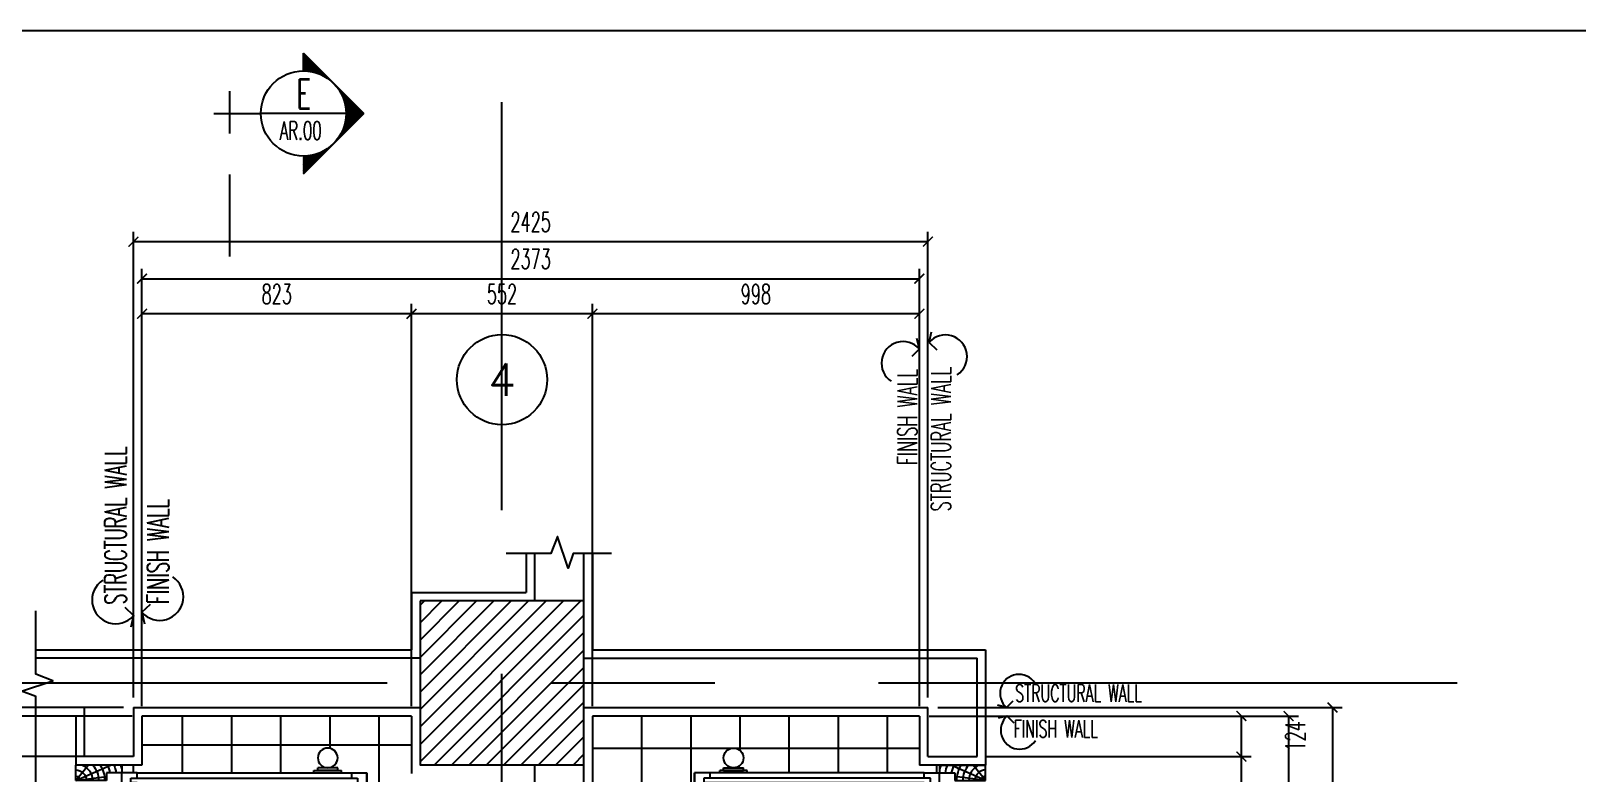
# Model space of a CAD drawing. Extents: x 417646.6 to 417675.4, y 43413.5 to 43433.4.
# Drawn here: x 417665.004 to 417669.724, y 43431.155 to 43433.42 of the extents above; entities that cross this region are included whole.
import ezdxf
from ezdxf.enums import TextEntityAlignment as Align

# ---------------------------------------------------------------- set-up
doc = ezdxf.new("R2010")
doc.units = 0
doc.header["$MEASUREMENT"] = 0
doc.header["$PDMODE"] = 3
doc.header["$PDSIZE"] = 0.1
doc.linetypes.add('CENTERX2', pattern=[4, 2.5, -0.5, 0.5, -0.5])
doc.linetypes.add('HIDDEN', pattern=[0.375, 0.25, -0.125])
doc.layers.get('0').update_dxf_attribs({"linetype": 'CONTINUOUS'})
doc.layers.get('DEFPOINTS').update_dxf_attribs({"linetype": 'CONTINUOUS'})
for name, color, linetype in [('2', 2, 'CONTINUOUS'), ('AX', 6, 'CONTINUOUS'), ('AX-CR', 2, 'CONTINUOUS'), ('AX-TXT', 4, 'CONTINUOUS'), ('AXES', 11, 'CENTERX2'), ('COL', 2, 'CONTINUOUS'), ('DIM', 4, 'CONTINUOUS'), ('DOOR', 4, 'CONTINUOUS'), ('ELEV-MARK', 6, 'CONTINUOUS'), ('HAT', 8, 'CONTINUOUS'), ('Plaster', 7, 'CONTINUOUS'), ('Tile', 5, 'CONTINUOUS'), ('TITLE', 6, 'CONTINUOUS'), ('TXT', 2, 'CONTINUOUS'), ('WALL', 6, 'CONTINUOUS')]:
    doc.layers.add(name, color=color, linetype=linetype)
doc.styles.add('ROMANS', font='ROMANS.shx', dxfattribs={"width": 0.6})
doc.dimstyles.new('R50', dxfattribs={"dimscale": 0, "dimtxt": 0.06, "dimasz": 0.03, "dimexe": 0.03, "dimexo": 0.03, "dimgap": 0.03, "dimtad": 1, "dimdec": 0, "dimlfac": 1000, "dimzin": 13, "dimdsep": 46, "dimtxsty": 'ROMANS', "dimblk": 'ARCHTICK', "dimcen": 0.09, "dimclrd": 4, "dimclre": 4, "dimclrt": 2, "dimadec": 0, "dimazin": 0, "dimtfac": 1, "dimtdec": 0, "dimtofl": 0, "dimtmove": 2, "dimatfit": 3, "dimldrblk": 'CLOSEDBLANK', "dimfxl": 0, "dimtolj": 1, "dimtzin": 0, "dimarcsym": 0})

# ---------------------------------------------------------------- blocks, each defined once
blk = doc.blocks.new('*X13')
at = {"color": 0}
for p, q in [((31339.2, 62310.5), (31829.7, 62801)), ((31339.2, 62363.5), (31776.7, 62801)), ((31339.2, 62416.6), (31723.7, 62801)), ((31339.2, 62469.6), (31670.6, 62801)), ((31339.2, 62522.6), (31617.6, 62801)), ((31339.2, 62575.7), (31564.6, 62801)), ((31339.2, 62628.7), (31511.5, 62801)), ((31339.2, 62681.7), (31458.5, 62801)), ((31339.2, 62734.8), (31405.5, 62801)), ((31339.2, 62787.8), (31352.4, 62801)), ((31382.8, 62301), (31839.2, 62757.5)), ((31435.8, 62301), (31839.2, 62704.4)), ((31488.8, 62301), (31839.2, 62651.4)), ((31541.9, 62301), (31839.2, 62598.4)), ((31594.9, 62301), (31839.2, 62545.3)), ((31647.9, 62301), (31839.2, 62492.3)), ((31701, 62301), (31839.2, 62439.3)), ((31754, 62301), (31839.2, 62386.2)), ((31807, 62301), (31839.2, 62333.2))]:
    blk.add_line(p, q, dxfattribs=at)
blk = doc.blocks.new('COL50')
at = {"layer": 'COL'}
blk.add_lwpolyline([(-250, 250), (-250, -250), (250, -250), (250, 250)], close=True, dxfattribs=at)
blk = doc.blocks.new('AXU')
at = {"layer": 'AX-CR'}
blk.add_circle((0, 350), 350, dxfattribs=at)
at = {"layer": 'AX-TXT', "style": 'ROMANS'}
blk.add_attdef('AX', text='', height=250, dxfattribs=at).set_placement((0, 350), align=Align.MIDDLE)
blk = doc.blocks.new('A$C3CD36B94')
at = {"layer": 'DOOR', "color": 0, "linetype": 'ByBlock'}
for p, q in [((105.9, 950.4), (55.9, 950.4)), ((55.9, 800.4), (55.9, 950.4)), ((105.9, 850.4), (105.9, 950.4)), ((805.9, 950.4), (855.9, 950.4)), ((805.9, 850.4), (805.9, 950.4)), ((855.9, 800.4), (855.9, 950.4)), ((855.9, 950.4), (855.9, 800.4)), ((80.9, 850.4), (105.9, 850.4)), ((80.9, 800.4), (80.9, 850.4)), ((830.9, 850.4), (805.9, 850.4)), ((830.9, 800.4), (830.9, 850.4)), ((55.9, 800.4), (80.9, 800.4)), ((130.9, 800.4), (80.9, 800.4)), ((80.9, 750.4), (80.9, 800.4)), ((113.9, 770.4), (97.9, 770.4)), ((97.9, 770.4), (97.9, 750.4)), ((113.9, 750.4), (113.9, 770.4)), ((130.9, 800.4), (130.9, 750.4)), ((855.9, 800.4), (830.9, 800.4)), ((97.9, 750.4), (80.9, 750.4)), ((130.9, 750.4), (113.9, 750.4)), ((64.7, 95.4), (64.7, 160.2)), ((73.7, 160.2), (64.7, 160.2)), ((73.7, 172.8), (73.7, 82.8)), ((80.9, 172.8), (73.7, 172.8)), ((73.7, 95.4), (73.7, 160.2)), ((130.9, 172.8), (138.1, 172.8)), ((138.1, 172.8), (138.1, 82.8)), ((138.1, 95.4), (138.1, 160.2)), ((138.1, 160.2), (147.1, 160.2)), ((147.1, 95.4), (147.1, 160.2)), ((73.7, 95.4), (64.7, 95.4)), ((80.9, 82.8), (73.7, 82.8)), ((130.9, 82.8), (138.1, 82.8)), ((138.1, 95.4), (147.1, 95.4)), ((80.9, 50.4), (80.9, 0.4)), ((80.9, 50.4), (97.9, 50.4)), ((130.9, 0.4), (80.9, 0.4)), ((80.9, 0.4), (130.9, 0.4)), ((97.9, 50.4), (97.9, 30.4)), ((97.9, 30.4), (113.9, 30.4)), ((113.9, 50.4), (113.9, 30.4)), ((113.9, 50.4), (130.9, 50.4)), ((130.9, 50.4), (130.9, 0.4))]:
    blk.add_line(p, q, dxfattribs=at)
at = {"layer": 'DOOR', "color": 9, "linetype": 'ByBlock'}
for p, q in [((105.9, 950.4), (55.9, 910.3)), ((105.9, 950.4), (55.9, 836.7)), ((105.9, 950.4), (92.6, 850.4)), ((805.9, 950.4), (819.3, 850.4)), ((805.9, 950.4), (855.9, 836.7)), ((805.9, 950.4), (855.9, 910.3))]:
    blk.add_line(p, q, dxfattribs=at)
at = {"layer": 'DOOR', "linetype": 'ByBlock'}
for p, q in [((80.9, 750.4), (80.9, 50.4)), ((97.9, 750.4), (97.9, 50.4)), ((113.9, 750.4), (113.9, 50.4)), ((130.9, 50.4), (130.9, 750.4))]:
    blk.add_line(p, q, dxfattribs=at)
at = {"layer": 'DOOR', "color": 0, "linetype": 'ByBlock'}
for centre in [(32.4, 127.8), (179.5, 127.8)]:
    blk.add_circle(centre, 32.4, dxfattribs=at)
at = {"layer": 'DOOR', "color": 9, "linetype": 'ByBlock'}
for centre, radius, start, end in [((105.9, 950.4), 54.4, 203.2074, 270), ((105.9, 950.4), 34.4, 180, 270), ((105.9, 950.4), 14.4, 180, 270), ((805.9, 950.4), 34.4, 270, 0), ((805.9, 950.4), 14.4, 270, 0), ((805.9, 950.4), 54.4, 270, 336.7926), ((105.9, 950.4), 74.4, 227.7764, 270), ((105.9, 950.4), 94.4, 238.0182, 270), ((805.9, 950.4), 74.4, 270, 312.2236), ((805.9, 950.4), 94.4, 270, 301.9818), ((105.9, 950.4), 114.4, 244.0838, 257.3774), ((105.9, 950.4), 134.4, 248.1598, 259.28), ((805.9, 950.4), 134.4, 280.72, 291.8402), ((105.9, 950.4), 154.4, 251.1053, 256.2858), ((805.9, 950.4), 154.4, 283.7142, 288.8947)]:
    blk.add_arc(centre, radius, start, end, dxfattribs=at)
at = {"layer": 'DOOR', "linetype": 'HIDDEN', "ltscale": 0.5}
blk.add_arc((105.9, 728.6), 728.6, 268.0335, 5.6617, dxfattribs=at)
blk = doc.blocks.new('_ARCHTICK')
at = {"color": 0, "linetype": 'ByBlock', "const_width": 0.15}
blk.add_lwpolyline([(-0.5, -0.5), (0.5, 0.5)], dxfattribs=at)
blk = doc.blocks.new('*D126')
at = {"layer": '2', "color": 4, "lineweight": -2}
for p, q in [((417667.9221, 43431.2052), (417668.7291, 43431.2052)), ((417668.6991, 43430.4052), (417668.6991, 43431.2052)), ((417667.9481, 43430.4052), (417668.7291, 43430.4052))]:
    blk.add_line(p, q, dxfattribs=at)
at = {"layer": 'DEFPOINTS', "color": 0}
for p in [(417667.8921, 43431.2052), (417668.6991, 43431.2052), (417667.9181, 43430.4052)]:
    blk.add_point(p, dxfattribs=at)
at = {"layer": '2', "color": 4, "lineweight": -2, "xscale": 0.03, "yscale": 0.03, "zscale": 0.03}
for p, rotation in [((417668.6991, 43431.2052), 90), ((417668.6991, 43430.4052), 270)]:
    blk.add_blockref('_ARCHTICK', p, dxfattribs=dict(at, rotation=rotation))
at = {"layer": '2', "color": 2, "insert": (417668.6391, 43430.8052), "char_height": 0.06, "attachment_point": 5, "rotation": 90, "style": 'ROMANS'}
blk.add_mtext('\\A1;800', dxfattribs=at)
blk = doc.blocks.new('_ClosedBlank')
at = {"color": 0, "linetype": 'ByBlock', "lineweight": -2}
for p, q in [((-1, 0.17), (0, 0)), ((-1, 0.17), (-1, -0.17)), ((0, 0), (-1, -0.17))]:
    blk.add_line(p, q, dxfattribs=at)
blk = doc.blocks.new('*D127')
at = {"layer": '2', "color": 4, "lineweight": -2}
for p, q in [((417667.7461, 43431.3292), (417668.7291, 43431.3292)), ((417668.6991, 43431.2052), (417668.6991, 43431.3292)), ((417667.9221, 43431.2052), (417668.7291, 43431.2052))]:
    blk.add_line(p, q, dxfattribs=at)
at = {"layer": 'DEFPOINTS', "color": 0}
for p in [(417667.7161, 43431.3292), (417668.6991, 43431.3292), (417667.8921, 43431.2052)]:
    blk.add_point(p, dxfattribs=at)
at = {"layer": '2', "color": 4, "lineweight": -2, "xscale": 0.03, "yscale": 0.03, "zscale": 0.03}
for p, rotation in [((417668.6991, 43431.3292), 90), ((417668.6991, 43431.2052), 270)]:
    blk.add_blockref('_ARCHTICK', p, dxfattribs=dict(at, rotation=rotation))
at = {"layer": '2', "color": 2, "insert": (417668.8641, 43431.2672), "char_height": 0.06, "attachment_point": 5, "rotation": 90, "style": 'ROMANS'}
blk.add_mtext('\\A1;124', dxfattribs=at)
blk = doc.blocks.new('*D128')
at = {"layer": '2', "color": 4, "lineweight": -2}
for p, q in [((417667.7461, 43431.3292), (417668.8733, 43431.3292)), ((417668.8433, 43431.3292), (417668.8433, 43429.1312)), ((417667.7461, 43429.1312), (417668.8733, 43429.1312))]:
    blk.add_line(p, q, dxfattribs=at)
at = {"layer": 'DEFPOINTS', "color": 0}
for p in [(417667.7161, 43431.3292), (417667.7161, 43429.1312), (417668.8433, 43429.1312)]:
    blk.add_point(p, dxfattribs=at)
at = {"layer": '2', "color": 4, "lineweight": -2, "xscale": 0.03, "yscale": 0.03, "zscale": 0.03}
for p, rotation in [((417668.8433, 43431.3292), 90), ((417668.8433, 43429.1312), 270)]:
    blk.add_blockref('_ARCHTICK', p, dxfattribs=dict(at, rotation=rotation))
at = {"layer": '2', "color": 2, "insert": (417668.7833, 43430.2302), "char_height": 0.06, "attachment_point": 5, "rotation": 90, "style": 'ROMANS'}
blk.add_mtext('\\A1;2198', dxfattribs=at)
blk = doc.blocks.new('*D129')
at = {"layer": '2', "color": 4, "lineweight": -2}
for p, q in [((417667.7721, 43431.3552), (417669.0072, 43431.3552)), ((417668.9772, 43431.3552), (417668.9772, 43429.1052)), ((417667.7721, 43429.1052), (417669.0072, 43429.1052))]:
    blk.add_line(p, q, dxfattribs=at)
at = {"layer": 'DEFPOINTS', "color": 0}
for p in [(417667.7421, 43431.3552), (417667.7421, 43429.1052), (417668.9772, 43429.1052)]:
    blk.add_point(p, dxfattribs=at)
at = {"layer": '2', "color": 4, "lineweight": -2, "xscale": 0.03, "yscale": 0.03, "zscale": 0.03}
for p, rotation in [((417668.9772, 43431.3552), 90), ((417668.9772, 43429.1052), 270)]:
    blk.add_blockref('_ARCHTICK', p, dxfattribs=dict(at, rotation=rotation))
at = {"layer": '2', "color": 2, "insert": (417668.9172, 43430.2302), "char_height": 0.06, "attachment_point": 5, "rotation": 90, "style": 'ROMANS'}
blk.add_mtext('\\A1;2250', dxfattribs=at)
blk = doc.blocks.new('*D130')
at = {"layer": '2', "color": 4, "lineweight": -2}
for p, q in [((417666.7181, 43431.3592), (417666.7181, 43432.5868)), ((417667.7161, 43431.3592), (417667.7161, 43432.5868)), ((417667.7161, 43432.5568), (417666.7181, 43432.5568))]:
    blk.add_line(p, q, dxfattribs=at)
at = {"layer": 'DEFPOINTS', "color": 0}
for p in [(417666.7181, 43432.5568), (417666.7181, 43431.3292), (417667.7161, 43431.3292)]:
    blk.add_point(p, dxfattribs=at)
at = {"layer": '2', "color": 4, "lineweight": -2, "xscale": 0.03, "yscale": 0.03, "zscale": 0.03, "rotation": 180}
blk.add_blockref('_ARCHTICK', (417666.7181, 43432.5568), dxfattribs=at)
at = {"layer": '2', "color": 4, "lineweight": -2, "xscale": 0.03, "yscale": 0.03, "zscale": 0.03}
blk.add_blockref('_ARCHTICK', (417667.7161, 43432.5568), dxfattribs=at)
at = {"layer": '2', "color": 2, "insert": (417667.2171, 43432.6168), "char_height": 0.06, "attachment_point": 5, "style": 'ROMANS'}
blk.add_mtext('\\A1;998', dxfattribs=at)
blk = doc.blocks.new('*D131')
at = {"layer": '2', "color": 4, "lineweight": -2}
for p, q in [((417666.1661, 43431.3592), (417666.1661, 43432.5868)), ((417666.7181, 43431.3592), (417666.7181, 43432.5868)), ((417666.7181, 43432.5568), (417666.1661, 43432.5568))]:
    blk.add_line(p, q, dxfattribs=at)
at = {"layer": 'DEFPOINTS', "color": 0}
for p in [(417666.1661, 43432.5568), (417666.1661, 43431.3292), (417666.7181, 43431.3292)]:
    blk.add_point(p, dxfattribs=at)
at = {"layer": '2', "color": 4, "lineweight": -2, "xscale": 0.03, "yscale": 0.03, "zscale": 0.03, "rotation": 180}
blk.add_blockref('_ARCHTICK', (417666.1661, 43432.5568), dxfattribs=at)
at = {"layer": '2', "color": 4, "lineweight": -2, "xscale": 0.03, "yscale": 0.03, "zscale": 0.03}
blk.add_blockref('_ARCHTICK', (417666.7181, 43432.5568), dxfattribs=at)
at = {"layer": '2', "color": 2, "insert": (417666.4421, 43432.6168), "char_height": 0.06, "attachment_point": 5, "style": 'ROMANS'}
blk.add_mtext('\\A1;552', dxfattribs=at)
blk = doc.blocks.new('*D132')
at = {"layer": '2', "color": 4, "lineweight": -2}
for p, q in [((417665.3431, 43431.3592), (417665.3431, 43432.5868)), ((417666.1661, 43431.3592), (417666.1661, 43432.5868)), ((417666.1661, 43432.5568), (417665.3431, 43432.5568))]:
    blk.add_line(p, q, dxfattribs=at)
at = {"layer": 'DEFPOINTS', "color": 0}
for p in [(417665.3431, 43432.5568), (417665.3431, 43431.3292), (417666.1661, 43431.3292)]:
    blk.add_point(p, dxfattribs=at)
at = {"layer": '2', "color": 4, "lineweight": -2, "xscale": 0.03, "yscale": 0.03, "zscale": 0.03, "rotation": 180}
blk.add_blockref('_ARCHTICK', (417665.3431, 43432.5568), dxfattribs=at)
at = {"layer": '2', "color": 4, "lineweight": -2, "xscale": 0.03, "yscale": 0.03, "zscale": 0.03}
blk.add_blockref('_ARCHTICK', (417666.1661, 43432.5568), dxfattribs=at)
at = {"layer": '2', "color": 2, "insert": (417665.7546, 43432.6168), "char_height": 0.06, "attachment_point": 5, "style": 'ROMANS'}
blk.add_mtext('\\A1;823', dxfattribs=at)
blk = doc.blocks.new('*D133')
at = {"layer": '2', "color": 4, "lineweight": -2}
for p, q in [((417665.3431, 43431.3592), (417665.3431, 43432.6939)), ((417667.7161, 43431.3592), (417667.7161, 43432.6939)), ((417665.3431, 43432.6639), (417667.7161, 43432.6639))]:
    blk.add_line(p, q, dxfattribs=at)
at = {"layer": 'DEFPOINTS', "color": 0}
for p in [(417667.7161, 43432.6639), (417665.3431, 43431.3292), (417667.7161, 43431.3292)]:
    blk.add_point(p, dxfattribs=at)
at = {"layer": '2', "color": 4, "lineweight": -2, "xscale": 0.03, "yscale": 0.03, "zscale": 0.03, "rotation": 180}
blk.add_blockref('_ARCHTICK', (417665.3431, 43432.6639), dxfattribs=at)
at = {"layer": '2', "color": 4, "lineweight": -2, "xscale": 0.03, "yscale": 0.03, "zscale": 0.03}
blk.add_blockref('_ARCHTICK', (417667.7161, 43432.6639), dxfattribs=at)
at = {"layer": '2', "color": 2, "insert": (417666.5296, 43432.7239), "char_height": 0.06, "attachment_point": 5, "style": 'ROMANS'}
blk.add_mtext('\\A1;2373', dxfattribs=at)
blk = doc.blocks.new('*D134')
at = {"layer": '2', "color": 4, "lineweight": -2}
for p, q in [((417665.3171, 43431.3852), (417665.3171, 43432.8068)), ((417667.7421, 43432.7768), (417665.3171, 43432.7768)), ((417667.7421, 43431.3852), (417667.7421, 43432.8068))]:
    blk.add_line(p, q, dxfattribs=at)
at = {"layer": 'DEFPOINTS', "color": 0}
for p in [(417665.3171, 43432.7768), (417665.3171, 43431.3552), (417667.7421, 43431.3552)]:
    blk.add_point(p, dxfattribs=at)
at = {"layer": '2', "color": 4, "lineweight": -2, "xscale": 0.03, "yscale": 0.03, "zscale": 0.03, "rotation": 180}
blk.add_blockref('_ARCHTICK', (417665.3171, 43432.7768), dxfattribs=at)
at = {"layer": '2', "color": 4, "lineweight": -2, "xscale": 0.03, "yscale": 0.03, "zscale": 0.03}
blk.add_blockref('_ARCHTICK', (417667.7421, 43432.7768), dxfattribs=at)
at = {"layer": '2', "color": 2, "insert": (417666.5296, 43432.8368), "char_height": 0.06, "attachment_point": 5, "style": 'ROMANS'}
blk.add_mtext('\\A1;2425', dxfattribs=at)
blk = doc.blocks.new('*D135')
at = {"layer": '2', "color": 4, "lineweight": -2}
for p, q in [((417665.3131, 43431.3292), (417664.2777, 43431.3292)), ((417664.3077, 43431.3292), (417664.3077, 43431.2052)), ((417665.2871, 43431.2052), (417664.2777, 43431.2052))]:
    blk.add_line(p, q, dxfattribs=at)
at = {"layer": 'DEFPOINTS', "color": 0}
for p in [(417665.3431, 43431.3292), (417664.3077, 43431.2052), (417665.3171, 43431.2052)]:
    blk.add_point(p, dxfattribs=at)
at = {"layer": '2', "color": 4, "lineweight": -2, "xscale": 0.03, "yscale": 0.03, "zscale": 0.03}
for p, rotation in [((417664.3077, 43431.3292), 90), ((417664.3077, 43431.2052), 270)]:
    blk.add_blockref('_ARCHTICK', p, dxfattribs=dict(at, rotation=rotation))
at = {"layer": '2', "color": 2, "insert": (417664.2027, 43431.2672), "char_height": 0.06, "attachment_point": 5, "rotation": 90, "style": 'ROMANS'}
blk.add_mtext('\\A1;124', dxfattribs=at)
blk = doc.blocks.new('*D136')
at = {"layer": '2', "color": 4, "lineweight": -2}
for p, q in [((417665.1371, 43431.2052), (417664.2777, 43431.2052)), ((417664.3077, 43431.2052), (417664.3077, 43430.4052)), ((417665.1371, 43430.4052), (417664.2777, 43430.4052))]:
    blk.add_line(p, q, dxfattribs=at)
at = {"layer": 'DEFPOINTS', "color": 0}
for p in [(417665.1671, 43431.2052), (417664.3077, 43430.4052), (417665.1671, 43430.4052)]:
    blk.add_point(p, dxfattribs=at)
at = {"layer": '2', "color": 4, "lineweight": -2, "xscale": 0.03, "yscale": 0.03, "zscale": 0.03}
for p, rotation in [((417664.3077, 43431.2052), 90), ((417664.3077, 43430.4052), 270)]:
    blk.add_blockref('_ARCHTICK', p, dxfattribs=dict(at, rotation=rotation))
at = {"layer": '2', "color": 2, "insert": (417664.2477, 43430.8052), "char_height": 0.06, "attachment_point": 5, "rotation": 90, "style": 'ROMANS'}
blk.add_mtext('\\A1;800', dxfattribs=at)
blk = doc.blocks.new('*D138')
at = {"layer": '2', "color": 4, "lineweight": -2}
for p, q in [((417665.3131, 43431.3292), (417664.1131, 43431.3292)), ((417664.1431, 43429.2912), (417664.1431, 43431.3292)), ((417665.3131, 43429.2912), (417664.1131, 43429.2912))]:
    blk.add_line(p, q, dxfattribs=at)
at = {"layer": 'DEFPOINTS', "color": 0}
for p in [(417664.1431, 43431.3292), (417665.3431, 43431.3292), (417665.3431, 43429.2912)]:
    blk.add_point(p, dxfattribs=at)
at = {"layer": '2', "color": 4, "lineweight": -2, "xscale": 0.03, "yscale": 0.03, "zscale": 0.03}
for p, rotation in [((417664.1431, 43431.3292), 90), ((417664.1431, 43429.2912), 270)]:
    blk.add_blockref('_ARCHTICK', p, dxfattribs=dict(at, rotation=rotation))
at = {"layer": '2', "color": 2, "insert": (417664.0831, 43430.3102), "char_height": 0.06, "attachment_point": 5, "rotation": 90, "style": 'ROMANS'}
blk.add_mtext('\\A1;2038', dxfattribs=at)
blk = doc.blocks.new('*D139')
at = {"layer": '2', "color": 4, "lineweight": -2}
for p, q in [((417665.2871, 43431.3552), (417663.9642, 43431.3552)), ((417663.9942, 43431.3552), (417663.9942, 43429.2652)), ((417665.2871, 43429.2652), (417663.9642, 43429.2652))]:
    blk.add_line(p, q, dxfattribs=at)
at = {"layer": 'DEFPOINTS', "color": 0}
for p in [(417665.3171, 43431.3552), (417663.9942, 43429.2652), (417665.3171, 43429.2652)]:
    blk.add_point(p, dxfattribs=at)
at = {"layer": '2', "color": 4, "lineweight": -2, "xscale": 0.03, "yscale": 0.03, "zscale": 0.03}
for p, rotation in [((417663.9942, 43431.3552), 90), ((417663.9942, 43429.2652), 270)]:
    blk.add_blockref('_ARCHTICK', p, dxfattribs=dict(at, rotation=rotation))
at = {"layer": '2', "color": 2, "insert": (417663.9342, 43430.3102), "char_height": 0.06, "attachment_point": 5, "rotation": 90, "style": 'ROMANS'}
blk.add_mtext('\\A1;2090', dxfattribs=at)
blk = doc.blocks.new('*X35')
at = {"color": 0}
for p, q in [((14608, 7877), (14819, 8088)), ((14625, 7890), (14821, 8086)), ((14637, 7899), (14823, 8084)), ((14647, 7905), (14825, 8082)), ((14656, 7910), (14826, 8081)), ((14664, 7915), (14828, 8079)), ((14671, 7919), (14830, 8077)), ((14678, 7922), (14832, 8075)), ((14685, 7925), (14833, 8073)), ((14691, 7928), (14835, 8072)), ((14697, 7930), (14837, 8070)), ((14703, 7933), (14839, 8068)), ((14709, 7935), (14841, 8066)), ((14714, 7937), (14842, 8065)), ((14719, 7938), (14844, 8063)), ((14725, 7940), (14846, 8061)), ((14730, 7941), (14848, 8059)), ((14734, 7943), (14849, 8058)), ((14739, 7944), (14851, 8056)), ((14744, 7945), (14853, 8054)), ((14749, 7946), (14855, 8052)), ((14753, 7947), (14856, 8051)), ((14757, 7948), (14858, 8049)), ((14762, 7949), (14860, 8047)), ((14766, 7950), (14862, 8045)), ((14770, 7950), (14863, 8043)), ((14774, 7951), (14865, 8042)), ((14778, 7951), (14867, 8040)), ((14782, 7952), (14869, 8038)), ((14786, 7952), (14871, 8036)), ((14790, 7953), (14872, 8035)), ((14794, 7953), (14874, 8033)), ((14798, 7953), (14876, 8031)), ((14802, 7953), (14878, 8029)), ((14805, 7954), (14879, 8028)), ((14809, 7954), (14881, 8026)), ((14813, 7954), (14883, 8024)), ((14816, 7954), (14885, 8022)), ((14820, 7954), (14886, 8020)), ((14823, 7954), (14888, 8019)), ((14827, 7954), (14890, 8017)), ((14830, 7954), (14892, 8015)), ((14834, 7953), (14894, 8013)), ((14837, 7953), (14895, 8012)), ((14840, 7953), (14897, 8010)), ((14844, 7953), (14899, 8008)), ((14847, 7953), (14901, 8006)), ((14850, 7952), (14902, 8005)), ((14853, 7952), (14904, 8003)), ((14856, 7952), (14906, 8001)), ((14860, 7951), (14908, 7999)), ((14863, 7951), (14909, 7997)), ((14866, 7950), (14911, 7996)), ((14869, 7950), (14913, 7994)), ((14872, 7949), (14915, 7992)), ((14875, 7949), (14917, 7990)), ((14878, 7948), (14918, 7989)), ((14881, 7948), (14920, 7987)), ((14884, 7947), (14922, 7985)), ((14887, 7947), (14924, 7983)), ((14890, 7946), (14925, 7982)), ((14893, 7945), (14927, 7980)), ((14895, 7945), (14929, 7978)), ((14898, 7944), (14931, 7976)), ((14901, 7943), (14932, 7974)), ((14904, 7942), (14934, 7973)), ((14907, 7942), (14936, 7971)), ((14909, 7941), (14938, 7969)), ((14912, 7940), (14939, 7967)), ((14915, 7939), (14941, 7966)), ((14917, 7938), (14943, 7964)), ((14920, 7937), (14945, 7962)), ((14923, 7937), (14947, 7960)), ((14925, 7936), (14948, 7959)), ((14928, 7935), (14950, 7957)), ((14931, 7934), (14952, 7955)), ((14933, 7933), (14954, 7953)), ((14936, 7932), (14955, 7952)), ((14938, 7931), (14957, 7950)), ((14941, 7930), (14959, 7948)), ((14943, 7929), (14961, 7946)), ((14946, 7928), (14962, 7944)), ((14948, 7927), (14964, 7943)), ((14951, 7926), (14966, 7941)), ((14953, 7925), (14968, 7939)), ((14956, 7923), (14970, 7937)), ((14958, 7922), (14971, 7936)), ((14960, 7921), (14973, 7934)), ((14963, 7920), (14975, 7932)), ((14965, 7919), (14977, 7930)), ((14967, 7918), (14978, 7929)), ((14970, 7916), (14980, 7927)), ((14972, 7915), (14982, 7925)), ((14974, 7914), (14984, 7923)), ((14977, 7913), (14985, 7921)), ((14979, 7911), (14987, 7920)), ((14981, 7910), (14989, 7918)), ((14983, 7909), (14991, 7916)), ((14986, 7908), (14993, 7914)), ((14988, 7906), (14994, 7913)), ((14990, 7905), (14996, 7911)), ((14992, 7903), (14998, 7909)), ((14994, 7902), (15000, 7907)), ((14997, 7901), (15001, 7906)), ((14360, 7629), (14571, 7839)), ((14364, 7629), (14557, 7822)), ((14368, 7629), (14549, 7810)), ((14371, 7629), (14542, 7800)), ((14375, 7629), (14537, 7791)), ((14999, 7899), (15003, 7904)), ((15001, 7898), (15005, 7902)), ((15003, 7896), (15007, 7900)), ((15005, 7895), (15008, 7898)), ((15007, 7894), (15010, 7897)), ((15009, 7892), (15012, 7895)), ((15011, 7891), (15014, 7893)), ((15013, 7889), (15016, 7891)), ((15015, 7888), (15017, 7890)), ((15017, 7886), (15019, 7888)), ((15019, 7884), (15021, 7886)), ((15021, 7883), (15023, 7884)), ((15023, 7881), (15024, 7883)), ((15025, 7880), (15026, 7881)), ((15027, 7878), (15028, 7879)), ((15029, 7877), (15030, 7877)), ((15031, 7875), (15031, 7875)), ((15033, 7873), (15033, 7874)), ((15035, 7872), (15035, 7872)), ((15036, 7870), (15037, 7870)), ((15038, 7868), (15038, 7868)), ((15040, 7867), (15040, 7867)), ((15042, 7865), (15042, 7865)), ((15044, 7863), (15044, 7863)), ((15046, 7861), (15046, 7861)), ((15047, 7860), (15047, 7860)), ((15051, 7856), (15051, 7856)), ((15053, 7854), (15053, 7854)), ((15054, 7852), (15054, 7853)), ((15056, 7851), (15056, 7851)), ((15058, 7849), (15058, 7849)), ((15059, 7847), (15060, 7847)), ((15061, 7845), (15061, 7845)), ((15063, 7843), (15063, 7844)), ((15064, 7841), (15065, 7842)), ((15066, 7839), (15067, 7840)), ((15068, 7837), (15069, 7838)), ((15069, 7836), (15070, 7837)), ((15071, 7834), (15072, 7835)), ((15072, 7832), (15074, 7833)), ((15074, 7830), (15076, 7831)), ((15076, 7828), (15077, 7830)), ((15077, 7826), (15079, 7828)), ((15079, 7824), (15081, 7826)), ((15080, 7822), (15083, 7824)), ((15082, 7820), (15084, 7822)), ((15083, 7818), (15086, 7821)), ((15085, 7815), (15088, 7819)), ((15086, 7813), (15090, 7817)), ((15087, 7811), (15092, 7815)), ((15089, 7809), (15093, 7814)), ((15090, 7807), (15095, 7812)), ((15092, 7805), (15097, 7810)), ((15093, 7803), (15099, 7808)), ((15094, 7801), (15100, 7807)), ((15096, 7798), (15102, 7805)), ((15097, 7796), (15104, 7803)), ((15098, 7794), (15106, 7801)), ((15100, 7792), (15107, 7799)), ((15101, 7790), (15109, 7798)), ((15102, 7787), (15111, 7796)), ((15104, 7785), (15113, 7794)), ((15105, 7783), (15115, 7792)), ((15106, 7780), (15116, 7791)), ((15107, 7778), (15118, 7789)), ((14378, 7629), (14533, 7783)), ((14382, 7629), (14529, 7776)), ((14385, 7629), (14525, 7769)), ((14389, 7629), (14522, 7762)), ((14392, 7629), (14519, 7756)), ((14396, 7629), (14517, 7750)), ((14399, 7629), (14515, 7744)), ((14403, 7629), (14513, 7739)), ((14406, 7629), (14511, 7733)), ((14410, 7629), (14509, 7728)), ((14413, 7629), (14507, 7723)), ((14417, 7629), (14506, 7718)), ((14421, 7629), (14505, 7713)), ((14424, 7629), (14503, 7708)), ((14428, 7629), (14502, 7703)), ((14431, 7629), (14501, 7699)), ((14435, 7629), (14500, 7694)), ((14438, 7629), (14499, 7690)), ((14442, 7629), (14499, 7686)), ((14445, 7629), (14498, 7681)), ((14449, 7629), (14497, 7677)), ((14452, 7629), (14497, 7673)), ((15108, 7776), (15120, 7787)), ((15110, 7773), (15122, 7785)), ((15111, 7771), (15123, 7784)), ((15112, 7769), (15125, 7782)), ((15113, 7766), (15127, 7780)), ((15114, 7764), (15129, 7778)), ((15115, 7761), (15130, 7777)), ((15116, 7759), (15132, 7775)), ((15117, 7756), (15134, 7773)), ((15118, 7754), (15136, 7771)), ((15119, 7751), (15137, 7769)), ((15121, 7749), (15139, 7768)), ((15122, 7746), (15141, 7766)), ((15122, 7744), (15143, 7764)), ((15123, 7741), (15145, 7762)), ((15124, 7739), (15146, 7761)), ((15125, 7736), (15148, 7759)), ((15126, 7733), (15150, 7757)), ((15127, 7731), (15152, 7755)), ((15128, 7728), (15153, 7754)), ((15129, 7725), (15155, 7752)), ((15130, 7723), (15157, 7750)), ((15130, 7720), (15159, 7748)), ((15131, 7717), (15160, 7746)), ((15132, 7714), (15162, 7745)), ((15133, 7712), (15164, 7743)), ((15133, 7709), (15166, 7741)), ((15134, 7706), (15168, 7739)), ((15135, 7703), (15169, 7738)), ((15136, 7700), (15171, 7736)), ((15136, 7697), (15173, 7734)), ((15137, 7695), (15175, 7732)), ((15137, 7692), (15176, 7731)), ((15138, 7689), (15178, 7729)), ((15139, 7686), (15180, 7727)), ((15139, 7683), (15182, 7725)), ((15140, 7680), (15183, 7723)), ((15140, 7676), (15185, 7722)), ((15140, 7673), (15187, 7720)), ((15141, 7670), (15189, 7718)), ((15141, 7667), (15191, 7716)), ((15142, 7664), (15192, 7715)), ((15142, 7661), (15194, 7713)), ((15142, 7658), (15196, 7711)), ((15143, 7654), (15198, 7709)), ((15143, 7651), (15199, 7708)), ((15143, 7648), (15201, 7706)), ((15143, 7644), (15203, 7704)), ((15143, 7641), (15205, 7702)), ((15143, 7637), (15206, 7700)), ((15143, 7634), (15208, 7699)), ((15144, 7631), (15210, 7697)), ((15145, 7629), (15212, 7695)), ((15149, 7629), (15214, 7693)), ((15152, 7629), (15215, 7692)), ((15156, 7629), (15217, 7690)), ((15159, 7629), (15219, 7688)), ((15163, 7629), (15221, 7686)), ((15167, 7629), (15222, 7685)), ((15170, 7629), (15224, 7683)), ((15174, 7629), (15226, 7681)), ((15177, 7629), (15228, 7679)), ((15181, 7629), (15229, 7678)), ((15184, 7629), (15231, 7676)), ((15188, 7629), (15233, 7674)), ((15191, 7629), (15235, 7672)), ((15195, 7629), (15236, 7670)), ((14456, 7629), (14496, 7669)), ((14459, 7629), (14496, 7665)), ((14463, 7629), (14495, 7661)), ((14466, 7629), (14495, 7657)), ((14470, 7629), (14494, 7653)), ((14474, 7629), (14494, 7649)), ((14477, 7629), (14494, 7646)), ((14481, 7629), (14494, 7642)), ((14484, 7629), (14494, 7638)), ((14488, 7629), (14494, 7635)), ((14491, 7629), (14494, 7631)), ((15198, 7629), (15238, 7669)), ((15202, 7629), (15240, 7667)), ((15205, 7629), (15242, 7665)), ((15209, 7629), (15244, 7663)), ((15212, 7629), (15245, 7662)), ((15216, 7629), (15247, 7660)), ((15220, 7629), (15249, 7658)), ((15223, 7629), (15251, 7656)), ((15227, 7629), (15252, 7655)), ((15230, 7629), (15254, 7653)), ((15234, 7629), (15256, 7651)), ((15237, 7629), (15258, 7649)), ((15241, 7629), (15259, 7647)), ((15244, 7629), (15261, 7646)), ((15248, 7629), (15263, 7644)), ((15251, 7629), (15265, 7642)), ((15255, 7629), (15267, 7640)), ((15258, 7629), (15268, 7639)), ((15262, 7629), (15270, 7637)), ((15266, 7629), (15272, 7635)), ((15269, 7629), (15274, 7633)), ((15273, 7629), (15275, 7632)), ((15276, 7629), (15277, 7630))]:
    blk.add_line(p, q, dxfattribs=at)
blk = doc.blocks.new('STTRUC.WALL')
at = {"layer": 'DIM'}
blk.add_arc((-0.0435, -0.0496), 0.066, 213.1771, 48.7793, dxfattribs=at)
at = {"layer": 'WALL'}
for q in [(-0.0228, -0.0234), (0.0318, -0.0075)]:
    blk.add_line((0, 0), q, dxfattribs=at)
at = {"layer": 'TXT', "style": 'ROMANS', "width": 0.6}
blk.add_text('STRUCTURAL WALL', height=0.06, dxfattribs=at).set_placement((-0.516, -0.066))
blk = doc.blocks.new('FINISH.WALL')
at = {"layer": 'DIM'}
blk.add_arc((-0.0435, 0.0496), 0.066, 311.2207, 146.8229, dxfattribs=at)
at = {"layer": 'WALL'}
for q in [(-0.0228, 0.0234), (0.0318, 0.0075)]:
    blk.add_line((0, 0), q, dxfattribs=at)
at = {"layer": 'TXT', "style": 'ROMANS', "width": 0.6}
blk.add_text('FINISH WALL', height=0.06, dxfattribs=at).set_placement((-0.3548, 0.0066))
blk = doc.blocks.new('STRUC.W')
at = {"layer": 'DIM'}
blk.add_arc((0.0435, 0.0496), 0.066, 33.1771, 228.7793, dxfattribs=at)
at = {"layer": 'WALL'}
for q in [(-0.0318, 0.0075), (0.0228, 0.0234)]:
    blk.add_line((0, 0), q, dxfattribs=at)
at = {"layer": 'TXT', "style": 'ROMANS', "width": 0.6}
blk.add_text('STRUCTURAL WALL', height=0.06, dxfattribs=at).set_placement((0.0308, 0.0198))
blk = doc.blocks.new('FINISH.W')
at = {"layer": 'DIM'}
blk.add_arc((0.0435, -0.0496), 0.066, 131.2207, 326.8229, dxfattribs=at)
at = {"layer": 'WALL'}
for q in [(-0.0318, -0.0075), (0.0228, -0.0234)]:
    blk.add_line((0, 0), q, dxfattribs=at)
at = {"layer": 'TXT', "style": 'ROMANS', "width": 0.6}
blk.add_text('FINISH WALL', height=0.06, dxfattribs=at).set_placement((0.0232, -0.0748))

msp = doc.modelspace()

# ---------------------------------------------------------------- linework, layer by layer
at = {"layer": '2'}
for points in [[(417666.7764, 43431.8247), (417666.6598, 43431.8247), (417666.6438, 43431.7807), (417666.6118, 43431.8767), (417666.5917, 43431.8247), (417666.4549, 43431.8247)], [(417665.0193, 43431.1255), (417665.0193, 43431.389), (417664.9753, 43431.405), (417665.0713, 43431.437), (417665.0193, 43431.457), (417665.0193, 43431.6497)]]:
    msp.add_lwpolyline(points, dxfattribs=at)
at = {"layer": 'AXES'}
for p, q in [((417666.4421, 43427.9576), (417666.4421, 43433.2023)), ((417663.5918, 43431.4302), (417669.3582, 43431.4302))]:
    msp.add_line(p, q, dxfattribs=at)
at = {"layer": 'ELEV-MARK', "color": 6}
for p, q in [((417665.836, 43433.352), (417666.0199, 43433.1681)), ((417665.836, 43433.2981), (417665.836, 43433.352)), ((417665.966, 43433.1681), (417665.706, 43433.1681)), ((417665.836, 43432.9843), (417666.0199, 43433.1681))]:
    msp.add_line(p, q, dxfattribs=at)
at = {"layer": 'ELEV-MARK', "color": 6, "linetype": 'HIDDEN'}
for p, q in [((417665.6114, 43432.7319), (417665.6114, 43433.2366)), ((417665.5626, 43433.1681), (417665.706, 43433.1681))]:
    msp.add_line(p, q, dxfattribs=at)
at = {"layer": 'ELEV-MARK', "color": 6}
msp.add_circle((417665.836, 43433.1681), 0.13, dxfattribs=at)
at = {"layer": 'Plaster'}
for p, q in [((417666.5161, 43431.8247), (417666.5161, 43431.7062)), ((417666.7181, 43431.8247), (417666.7181, 43431.5312)), ((417666.1661, 43431.7062), (417666.5161, 43431.7062)), ((417666.1661, 43431.7062), (417666.1661, 43431.5312)), ((417665.0193, 43431.5312), (417666.1661, 43431.5312)), ((417666.7181, 43431.5312), (417667.9181, 43431.5312)), ((417667.9181, 43431.5312), (417667.9181, 43431.1792)), ((417665.1411, 43431.3292), (417665.0193, 43431.3292)), ((417665.1411, 43431.3292), (417665.1411, 43431.1792)), ((417665.3431, 43431.3292), (417665.3431, 43431.1792)), ((417666.1661, 43431.3292), (417665.3431, 43431.3292)), ((417666.1661, 43431.3292), (417666.1661, 43431.1542)), ((417666.7181, 43431.3292), (417666.7181, 43429.1312)), ((417667.7161, 43431.3292), (417666.7181, 43431.3292)), ((417667.7161, 43431.3292), (417667.7161, 43431.1792)), ((417665.3431, 43431.1792), (417665.1411, 43431.1792)), ((417665.3161, 43431.1792), (417665.3161, 43431.1558)), ((417665.9161, 43431.1715), (417665.9161, 43431.171)), ((417667.9181, 43431.1792), (417667.7161, 43431.1792)), ((417667.7681, 43431.1792), (417667.7681, 43431.1558))]:
    msp.add_line(p, q, dxfattribs=at)
at = {"layer": 'Tile'}
for p, q in [((417665.4661, 43431.3292), (417665.4661, 43431.1558)), ((417665.6161, 43431.3292), (417665.6161, 43431.1558)), ((417665.7661, 43431.3292), (417665.7661, 43431.1558)), ((417665.9161, 43431.3292), (417665.9161, 43431.2309)), ((417666.0661, 43431.3292), (417666.0661, 43429.9936)), ((417666.8681, 43431.3292), (417666.8681, 43430.8104)), ((417667.0181, 43431.3292), (417667.0181, 43430.7483)), ((417667.1681, 43431.3292), (417667.1681, 43431.2247)), ((417667.3181, 43431.3292), (417667.3181, 43431.1558)), ((417667.4681, 43431.3292), (417667.4681, 43431.1558)), ((417667.6181, 43431.3292), (417667.6181, 43431.1558)), ((417665.3431, 43431.2412), (417666.1661, 43431.2412)), ((417666.7181, 43431.2312), (417667.7161, 43431.2312))]:
    msp.add_line(p, q, dxfattribs=at)
at = {"layer": 'TITLE'}
msp.add_line((417674.8792, 43433.42), (417646.5542, 43433.42), dxfattribs=at)
at = {"layer": 'WALL'}
for p, q in [((417666.5421, 43431.6802), (417666.5421, 43431.8247)), ((417666.6921, 43431.6802), (417666.6921, 43431.8247)), ((417666.1921, 43431.5052), (417665.0193, 43431.5052)), ((417666.6921, 43431.5052), (417667.8921, 43431.5052)), ((417667.8921, 43431.2052), (417667.8921, 43431.5052)), ((417665.1671, 43431.3552), (417665.0193, 43431.3552)), ((417665.1671, 43431.3552), (417665.1671, 43431.2052)), ((417665.3171, 43431.3552), (417665.3171, 43431.2052)), ((417665.3171, 43431.3552), (417666.1921, 43431.3552)), ((417666.6921, 43431.3552), (417667.7421, 43431.3552)), ((417667.7421, 43431.2052), (417667.7421, 43431.3552)), ((417665.3171, 43431.2052), (417665.1671, 43431.2052)), ((417666.5421, 43429.2652), (417666.5421, 43431.1802)), ((417666.6921, 43429.1052), (417666.6921, 43431.1802)), ((417667.7421, 43431.2052), (417667.8921, 43431.2052)), ((417667.7421, 43431.2052), (417667.8921, 43431.2052))]:
    msp.add_line(p, q, dxfattribs=at)

# ---------------------------------------------------------------- block references
at = {"layer": 'AX', "xscale": 0.0003928571428904044, "yscale": 0.0003928571200231101, "zscale": 0.0003928571242306922}
msp.add_blockref('AXU', (417666.4421, 43432.2182), dxfattribs=at).add_auto_attribs({'AX': '4'})
at = {"layer": 'COL', "xscale": 0.001000000047497451, "yscale": 0.0009999999892897904, "zscale": 0.001}
msp.add_blockref('COL50', (417666.4421, 43431.4302), dxfattribs=at)
at = {"layer": 'DOOR', "color": 0, "yscale": 0.0009350000000449654, "zscale": 0.0009350000100590115}
for p, xscale, rotation in [((417666.0297, 43431.2315), -0.0009350000000449654, 90), ((417667.0294, 43431.2315), 0.0009350000000449654, 270)]:
    msp.add_blockref('A$C3CD36B94', p, dxfattribs=dict(at, xscale=xscale, rotation=rotation))
at = {"layer": 'ELEV-MARK', "color": 11, "xscale": -0.0003999999971711077, "yscale": 0.0003999999971711077, "zscale": 0.0004, "rotation": 270}
msp.add_blockref('*X35', (417662.7848, 43427.2404), dxfattribs=at)
at = {"layer": 'HAT', "xscale": 0.001000000047497451, "yscale": 0.0009999999892897904, "zscale": 0.001}
msp.add_blockref('*X13', (417634.8529, 43368.8792), dxfattribs=at)
at = {"layer": 'WALL', "extrusion": (0, 0, -1), "xscale": -1, "zscale": -1, "rotation": 270}
for name, p in [('STTRUC.WALL', (-417667.7461, 43432.4696)), ('FINISH.WALL', (-417667.7161, 43432.4496))]:
    msp.add_blockref(name, p, dxfattribs=at)
at = {"layer": 'WALL', "xscale": 1.093749999995453, "yscale": 1.093749999995453, "zscale": 1.09375, "rotation": 90}
for name, p in [('STRUC.W', (417665.3171, 43431.6356)), ('FINISH.W', (417665.3431, 43431.6456))]:
    msp.add_blockref(name, p, dxfattribs=at)
at = {"layer": 'WALL', "xscale": 0.874999999996362, "yscale": 0.874999999996362, "zscale": 0.875}
for name, p in [('STRUC.W', (417667.9821, 43431.3552)), ('FINISH.W', (417667.9842, 43431.3292))]:
    msp.add_blockref(name, p, dxfattribs=at)

# ---------------------------------------------------------------- texts
at = {"layer": 'ELEV-MARK', "color": 6, "style": 'ROMANS', "width": 0.6}
msp.add_attdef('E', text='1', height=0.09, dxfattribs=at).set_placement((417665.837, 43433.2279), align=Align.MIDDLE)
at = {"layer": 'ELEV-MARK', "color": 2, "style": 'ROMANS', "width": 0.6}
msp.add_attdef('AR.00', text='S-00', height=0.056, dxfattribs=at).set_placement((417665.8278, 43433.1159), align=Align.MIDDLE)

# ---------------------------------------------------------------- dimensions: what is measured, and where the dimension line sits
at = {"layer": '2'}
for base, p1, p2, picture, middle in [((417665.3171, 43432.7768), (417667.7421, 43431.3552), (417665.3171, 43431.3552), '*D134', (417666.5296, 43432.8368)), ((417667.7161, 43432.6639), (417665.3431, 43431.3292), (417667.7161, 43431.3292), '*D133', (417666.5296, 43432.7239)), ((417665.3431, 43432.5568), (417666.1661, 43431.3292), (417665.3431, 43431.3292), '*D132', (417665.7546, 43432.6168)), ((417666.1661, 43432.5568), (417666.7181, 43431.3292), (417666.1661, 43431.3292), '*D131', (417666.4421, 43432.6168)), ((417666.7181, 43432.5568), (417667.7161, 43431.3292), (417666.7181, 43431.3292), '*D130', (417667.2171, 43432.6168))]:
    dim = msp.add_linear_dim(base=base, p1=p1, p2=p2, dimstyle='R50', override={"dimscale": 1}, dxfattribs=at)
    dim.commit()
    dim.dimension.update_dxf_attribs({"geometry": picture, "text_midpoint": middle})
for base, p1, p2, picture, middle in [((417663.9942, 43429.2652), (417665.3171, 43431.3552), (417665.3171, 43429.2652), '*D139', (417663.9342, 43430.3102)), ((417668.9772, 43429.1052), (417667.7421, 43431.3552), (417667.7421, 43429.1052), '*D129', (417668.9172, 43430.2302)), ((417664.1431, 43431.3292), (417665.3431, 43429.2912), (417665.3431, 43431.3292), '*D138', (417664.0831, 43430.3102)), ((417664.3077, 43431.2052), (417665.3431, 43431.3292), (417665.3171, 43431.2052), '*D135', (417664.2027, 43431.2672)), ((417668.6991, 43431.3292), (417667.8921, 43431.2052), (417667.7161, 43431.3292), '*D127', (417668.8641, 43431.2672)), ((417668.8433, 43429.1312), (417667.7161, 43431.3292), (417667.7161, 43429.1312), '*D128', (417668.7833, 43430.2302)), ((417664.3077, 43430.4052), (417665.1671, 43431.2052), (417665.1671, 43430.4052), '*D136', (417664.2477, 43430.8052)), ((417668.6991, 43431.2052), (417667.9181, 43430.4052), (417667.8921, 43431.2052), '*D126', (417668.6391, 43430.8052))]:
    dim = msp.add_linear_dim(base=base, p1=p1, p2=p2, angle=90, dimstyle='R50', override={"dimscale": 1}, dxfattribs=at)
    dim.commit()
    dim.dimension.update_dxf_attribs({"geometry": picture, "text_midpoint": middle})

doc.saveas('drawing.dxf')
